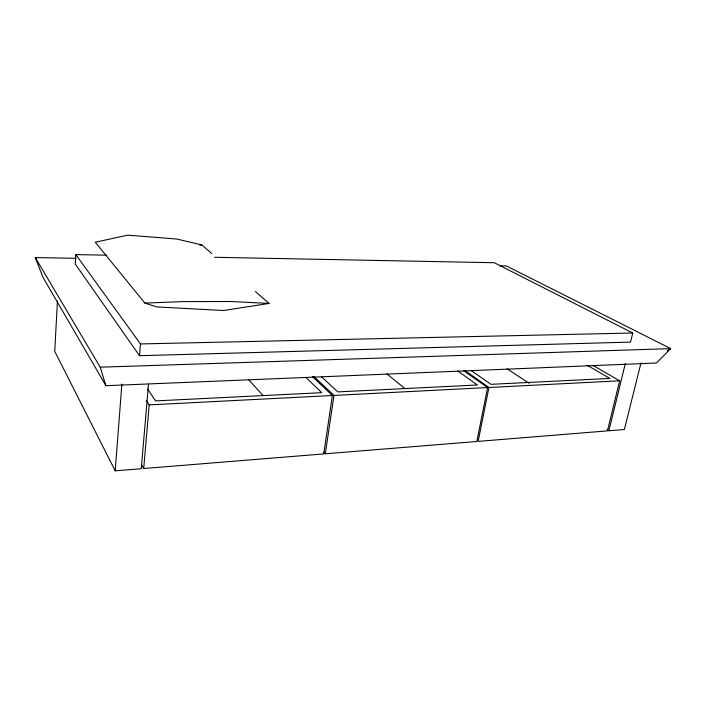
<?xml version="1.0" encoding="UTF-8"?>
<svg xmlns="http://www.w3.org/2000/svg" width="706" height="706" viewBox="0 0 706 706"><rect width="100%" height="100%" fill="white"/><g stroke="black" fill="none" stroke-linecap="round" stroke-linejoin="round"><path stroke-width="1.06" d="M57.433 301.091L54.741 351.35L115.21 470.84L141.262 468.731L148.507 384.17M106.677 255.193L75.842 254.592L75.286 264.088L139.497 355.709L630.537 342.092L632.752 333.011L494.271 262.729L214.589 257.284M115.21 470.84L121.882 384.038M139.497 355.709L140.459 343.937L75.842 254.592M312.396 376.598L332.385 395.51L323.736 453.914L143.697 468.528L149.204 404.891L146.221 400.284M463.436 370.491L487.608 387.559L476.832 441.488L325.298 453.79L333.973 395.431L313.941 376.536M464.733 370.429L488.94 387.497L478.147 441.382L607.442 430.881L619.656 380.799L592.908 365.355M640.969 362.955L624.369 429.513L608.907 430.766L625.313 363.59M667.099 350.9L670.7 348.614L506.378 265.933L499.769 265.818M255.44 291.587L269.057 303.439L223.475 310.499L156.794 306.925L144.871 303.095L95.284 242.229L127.689 235.16L176.624 239.016L201.872 244.929L211.818 253.586M199.71 245.176L201.872 244.929M149.204 404.891L332.385 395.51M333.973 395.431L487.608 387.559M488.94 387.497L619.656 380.799M36.438 259.42L35.3 257.575L42.916 277.202L105.909 385.705L656.483 362.999L670.7 348.614L100.199 367.182L35.3 257.575L76.027 258.299M144.871 303.095L183.119 301.612L230.491 301.506L269.057 303.439M140.459 343.937L632.752 333.011M587.03 365.161L609.852 378.442L490.961 384.32L471.193 370.535M607.054 429.566L608.907 430.766M507.137 368.814L529.129 383.261M457.77 370.985L477.397 384.991L337.803 391.901L321.715 376.96M386.862 373.88L404.732 388.388M305.954 377.498L321.76 392.686L155.532 400.911L147.607 389.032M323.816 452.175L325.298 453.79M248.38 379.351L263.144 395.634M141.544 464.707L143.697 468.528M100.199 367.182L105.909 385.705"/></g></svg>
